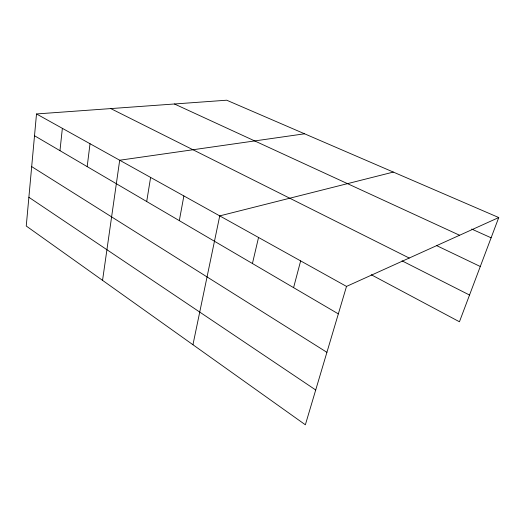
<?xml version="1.0" encoding="UTF-8"?>
<svg xmlns="http://www.w3.org/2000/svg" width="525" height="525" viewBox="0 0 525 525"><rect width="100%" height="100%" fill="white"/><g stroke="black" fill="none" stroke-linecap="round" stroke-linejoin="round"><path stroke-width="0.79" d="M36.507 113.951L26.25 226.019L305.36 424.791L346.507 286.414L498.75 217.547L226.702 100.209L36.507 113.951L346.507 286.414M59.968 150.675L62.363 128.336M87.183 166.628L90.024 143.725M102.552 280.363L119.693 160.23L304.579 133.796M146.698 201.528L150.609 177.43M179.32 220.651L183.868 195.937M192.944 344.735L219.739 215.887L393.33 172.082M252.433 263.517L258.543 237.477M293.587 287.647L300.648 260.905M498.75 217.547L459.447 321.772L371.247 274.739M471.693 229.058L491.111 237.805M174.464 103.983L459.592 235.259M436.597 245.602L480.29 266.503M110.775 108.583L409.224 258.044M402.032 260.846L469.527 295.037M34.512 135.745L338.336 313.884M31.684 166.615L326.911 352.321M28.882 197.288L315.709 389.983"/></g></svg>
